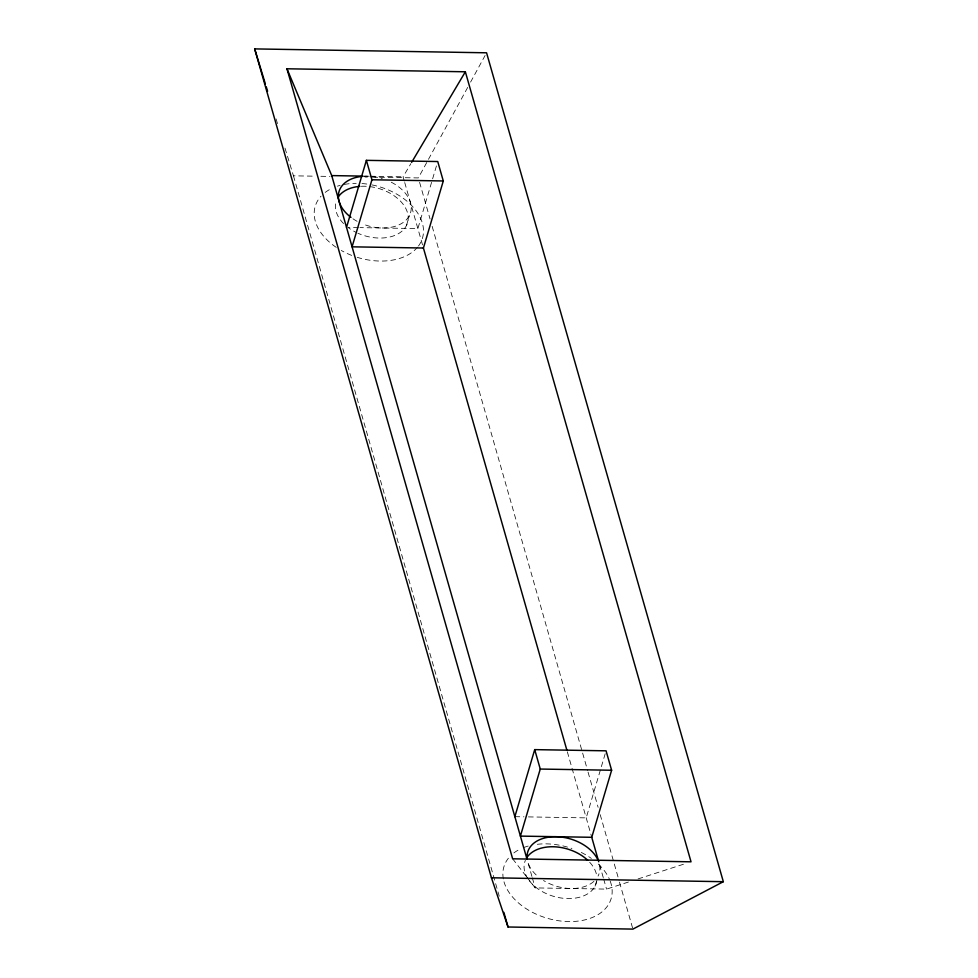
<?xml version="1.0" encoding="UTF-8"?>
<svg xmlns="http://www.w3.org/2000/svg" width="978" height="978" viewBox="0 0 978 978"><rect width="100%" height="100%" fill="white"/><g stroke="black" fill="none" stroke-linecap="round" stroke-linejoin="round"><path stroke-width="0.73" stroke-dasharray="4.89 3.67" d="M406.42 225.612L409.391 215.563M436.445 165.918L417.875 228.595L359.904 227.617M605.199 753.732L586.201 817.877L525.479 816.85M595.089 886.129L597.216 878.953M467.692 87.409L418.327 177.923L365.026 177.03M470.589 82.091L485.112 55.465M404.305 181.101L403.083 176.786L410.858 163.656M527.081 877.425L535.198 887.902L606.556 889.112L630.896 881.239M638.047 878.929L686.727 863.195M364.427 176.138L367.398 176.187M370.369 176.236L403.083 176.786M284.989 148.106L293.461 175.82L314.782 176.187M320.87 176.284L330.002 176.443M358.413 227.593L348.009 227.409A37.286 24.658 16.5 0 0 356.591 232.63M514.856 816.679L523.963 816.826M512.643 858.806L526.176 876.264M276.065 118.925L277.85 124.756M419.586 182.324L430.063 219.011M432.154 226.346L587.644 770.652M588.059 772.119L598.12 807.327M600.211 814.662L619.074 880.689M619.49 882.156L632.9 929.1M404.721 182.544L423.034 246.627M567.326 751.789L591.36 835.909M603.267 877.596L599.147 863.207A37.286 24.658 16.5 0 1 598.071 876.08M603.67 879.039L606.556 889.112M531.91 876.398L527.802 861.997A37.286 24.658 16.5 0 0 538.487 876.96M532.325 877.828L535.198 887.902M293.461 175.82L499.232 896.19M391.261 182.214A37.286 24.658 16.5 0 1 408.449 217.177A37.286 24.658 16.5 0 1 363.364 224.219M357.129 221.321A37.286 24.658 16.5 0 1 352.239 218.277M364.329 176.236A37.286 24.658 16.5 0 1 371.432 176.419M372.801 176.566A37.286 24.658 16.5 0 1 382.288 178.583M593.939 881.349A37.286 24.658 16.5 0 1 543.487 880.493M371.97 184.903A55.942 36.993 16.5 0 1 418.486 246.004M417.594 247.141A55.942 36.993 16.5 0 1 357.202 257.324M351.701 255.405A55.942 36.993 16.5 0 1 341.273 250.466M336.261 247.373A55.942 36.993 16.5 0 1 321.041 196.175M325.197 192.409A55.942 36.993 16.5 0 1 332.471 188.106M337.447 186.175A55.942 36.993 16.5 0 1 340.124 185.38M344.268 184.439A55.942 36.993 16.5 0 1 356.2 183.338M361.958 183.534A55.942 36.993 16.5 0 1 369.122 184.39M610.199 881.092A55.942 36.993 16.5 0 1 570.357 921.582A55.942 36.993 16.5 0 1 504 881.814M503.328 878.929A55.942 36.993 16.5 0 1 509.721 856.679M513.878 852.926A55.942 36.993 16.5 0 1 521.152 848.623M523.572 847.596A55.942 36.993 16.5 0 1 528.792 845.897M537.289 844.295A55.942 36.993 16.5 0 1 571.934 848.513M581.287 852.437A55.942 36.993 16.5 0 1 591.372 858.427M598.316 864.075A55.942 36.993 16.5 0 1 609.685 879.809M596.873 879.943A37.286 24.658 16.5 0 1 568.67 898.574A37.286 24.658 16.5 0 1 528.695 879.87M527.949 878.782A37.286 24.658 16.5 0 1 525.357 860.359M589.697 862.254A37.286 24.658 16.5 0 1 596.898 877.315M369.831 186.627A37.286 24.658 16.5 0 1 407.74 222.165A37.286 24.658 16.5 0 1 357.85 233.216M343.596 223.583A37.286 24.658 16.5 0 1 336.224 201.052M361.347 186.285A37.286 24.658 16.5 0 1 368.461 186.468"/><path stroke-width="1.47" d="M346.518 227.385L366.383 160.343L437.741 161.541L443.291 180.967L423.425 248.021L566.91 750.309M366.383 160.343L371.933 179.769L352.068 246.823L423.425 248.021M514.856 816.679L534.709 749.625L606.067 750.823L611.617 770.248L591.751 837.302L598.744 861.765M534.709 749.625L540.259 769.05L520.406 836.104L591.751 837.302M411.64 162.348L465.357 71.785L286.97 68.778L512.643 858.806L691.03 861.814L465.357 71.785M723.329 881.691L632.9 929.1L508.034 926.997L491.433 877.779L254.671 48.9L486.567 52.8L723.329 881.691L491.433 877.779M286.97 68.778L331.725 175.588L362.936 176.113M371.933 179.769L443.291 180.967M540.259 769.05L611.617 770.248M254.671 48.9L265.368 83.912M266.26 86.834L267.593 91.211M331.725 175.588L526.983 859.124M503.841 912.327L508.034 926.997M351.004 217.385A37.286 24.658 16.5 0 1 362.814 176.333M527.228 859.307A37.286 24.658 16.5 0 1 556.079 836.703A37.286 24.658 16.5 0 1 598.181 860.493M526.543 858.061A37.286 24.658 16.5 0 1 587.692 860.224M337.862 197.544A37.286 24.658 16.5 0 1 359.831 186.382"/></g></svg>
